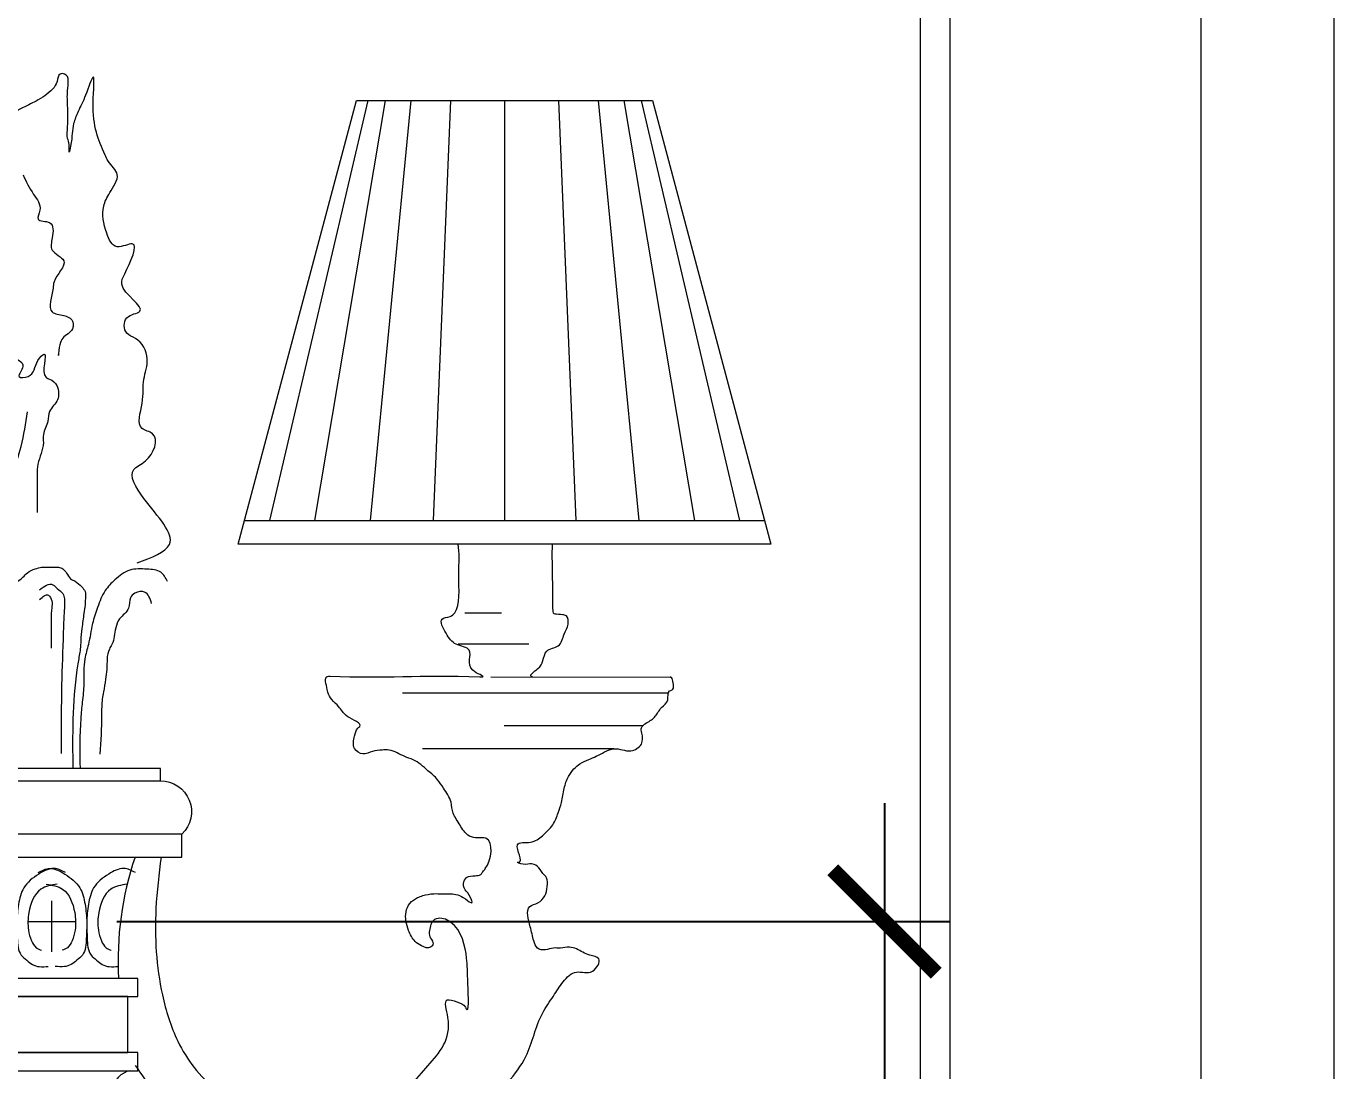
# Model space of a CAD drawing. Header units: millimetres. Extents: x -10942 to 92711, y -16583 to 30009.
# Drawn here: x 45429.7 to 45871.7, y 20711.6 to 21064.6 of the extents above; entities that cross this region are included whole.
import ezdxf

# ---------------------------------------------------------------- set-up
doc = ezdxf.new("R2010")
doc.units = ezdxf.units.MM
doc.header["$LTSCALE"] = 1000
doc.header["$MEASUREMENT"] = 0
doc.layers.add('A-DIM', color=9, linetype='Continuous')
doc.layers.add('brass', color=40, linetype='Continuous')
doc.layers.add('Fabric', color=253, linetype='Continuous', lineweight=0)
doc.layers.add('GRC', color=41, linetype='Continuous', lineweight=0)
doc.styles.add('ST9', font='romans.shx', dxfattribs={"width": 0.8})
doc.dimstyles.new('DIM-20', dxfattribs={"dimscale": 1000, "dimtxt": 0.044, "dimasz": 0.035, "dimexe": 0.022, "dimexo": 0.022, "dimgap": 0.022, "dimtad": 1, "dimdec": 0, "dimzin": 0, "dimdsep": 46, "dimtxsty": 'ST9', "dimblk1": 'ARCHTICK', "dimblk2": 'ARCHTICK', "dimsah": 1, "dimcen": 0.08800000000000001, "dimdle": 0.04, "dimclrd": 256, "dimclre": 256, "dimclrt": 3, "dimadec": 0, "dimazin": 0, "dimtfac": 1, "dimtdec": 0, "dimtix": 1, "dimtofl": 0, "dimtmove": 1, "dimatfit": 3, "dimldrblk": 'CLOSED', "dimfxl": 1, "dimtolj": 1, "dimtzin": 0, "dimarcsym": 0})

# ---------------------------------------------------------------- blocks, each defined once
blk = doc.blocks.new('wall light bronze shadex2')
at = {"layer": 'brass', "lineweight": 0}
for p, q in [((44987.63313477661, 20833.95634821451, 8.133822380670224e-08), (45000.00289977295, 20833.95634821451, 8.133822380670224e-08)), ((44985.37312608522, 20823.49086128936, 8.133822380670224e-08), (45009.25984240017, 20823.49086128936, 8.133822380670224e-08)), ((44996.37883049346, 20812.33331172341, 8.133822380670224e-08), (45056.98083152068, 20812.18722021799, 8.133822380670224e-08)), ((45056.34883149783, 20806.84881474285, 8.133822380670224e-08), (44966.52611083071, 20806.84881474285, 8.133822380670224e-08)), ((45047.61939590956, 20795.71176694015, 8.133822380670224e-08), (45000.91984346735, 20795.71176694015, 8.133822380670224e-08)), ((45037.9819418406, 20788.04203827601, 8.133822380670224e-08), (44973.26071844502, 20788.04203827601, 8.133822380670224e-08))]:
    blk.add_line(p, q, dxfattribs=at)
at = {"layer": 'brass', "color": 1, "lineweight": 0}
for p, q in [((44848.00347421972, 20719.35540843482, 8.133822380670224e-08), (44848.00347421972, 20736.57439663584, 8.133822380670224e-08)), ((44839.9494349842, 20729.64902207125, 8.133822380670224e-08), (44856.05751345524, 20729.64902207125, 8.133822380670224e-08))]:
    blk.add_line(p, q, dxfattribs=at)
at = {"layer": 'brass', "lineweight": 0, "elevation": 8.133822380670224e-08}
for points in [[(44884.73125921459, 20781.29468673704), (44811.27568922484, 20781.29468673704), (44811.27568922484, 20777.1682786993), (44884.73125921459, 20777.1682786993)], [(44891.96584268559, 20759.1681829001), (44804.04110575384, 20759.1681829001), (44804.04110575384, 20751.4096143681), (44891.96584268559, 20751.4096143681)], [(44877.08575508745, 20710.41267834492), (44818.92119335198, 20710.41267834492), (44818.92119335198, 20704.29017419671), (44877.08575508745, 20704.29017419671)], [(44873.69321257582, 20704.29017419671), (44822.31373586362, 20704.29017419671), (44822.31373586362, 20685.36960586489), (44873.69321257582, 20685.36960586489)], [(44877.08575508745, 20685.36960586489), (44818.92119335198, 20685.36960586489), (44818.92119335198, 20679.17860490154), (44877.08575508745, 20679.17860490154)]]:
    blk.add_lwpolyline(points, close=True, dxfattribs=at)
for points in [[(44884.73125921459, 20777.1682786993, -0.6811599596944213), (44891.96584268559, 20759.1681829001, 2.488062494732157)], [(44874.62272623186, 20679.17860490154, 0.3559020520717641), (44868.54259757003, 20672.61795149169), (44859.02309564456, 20471.02389760107)]]:
    blk.add_lwpolyline(points, format="xyb", dxfattribs=at)
at = {"layer": 'brass', "lineweight": 0}
blk.add_arc((44979.08059553768, 20716.65426636677, 8.133822380670224e-08), 108.6617351266015, 161.3462063263473, 183.2929126112351, dxfattribs=at)
for points, knots in [([(44876.89516928104, 20850.85770799052, 8.133822380670224e-08), (44881.7364474262, 20852.64924714116, 8.133822380670224e-08), (44893.44337585493, 20856.98145446018, 8.133822380670224e-08), (44880.53554639424, 20869.50074347293, 8.133822380670224e-08), (44872.82371668154, 20882.17397365278, 8.133822380670224e-08), (44881.5929490523, 20885.14955339722, 8.133822380670224e-08), (44885.03880435805, 20894.61420513067, 8.133822380670224e-08), (44875.86206838402, 20896.07958023652, 8.133822380670224e-08), (44879.41869123601, 20905.20937311972, 8.133822380670224e-08), (44878.42860485211, 20912.47366841876, 8.133822380670224e-08), (44881.46364157427, 20920.04884566111, 8.133822380670224e-08), (44877.99480235802, 20926.52782350446, 8.133822380670224e-08), (44872.33233630475, 20928.08351743322, 8.133822380670224e-08), (44871.98246981876, 20934.65091087673, 8.133822380670224e-08), (44882.50618939403, 20935.64348760109, 8.133822380670224e-08), (44869.82317825552, 20942.97419143644, 8.133822380670224e-08), (44873.52896844832, 20950.19508095632, 8.133822380670224e-08), (44878.8189281433, 20961.51019370497, 8.133822380670224e-08), (44869.15036305464, 20955.94000944674, 8.133822380670224e-08), (44865.72783409377, 20963.67570807416, 8.133822380670224e-08), (44864.58647765449, 20970.17976720868, 8.133822380670224e-08), (44867.57036813708, 20976.3527534157, 8.133822380670224e-08), (44871.86743104266, 20981.93088344334, 8.133822380670224e-08), (44867.37339137165, 20985.57576231393, 8.133822380670224e-08), (44863.92453838465, 20993.54009823913, 8.133822380670224e-08), (44860.95482665501, 20999.84392719919, 8.133822380670224e-08), (44862.97889194715, 21019.17006428086, 8.133822380670224e-08), (44859.39647717893, 21008.23922057257, 8.133822380670224e-08), (44857.17180275066, 21004.12258470219, 8.133822380670224e-08), (44854.64887340875, 20998.00270035771, 8.133822380670224e-08), (44855.11233494204, 20994.63927833108, 8.133822380670224e-08), (44853.62155544528, 20988.37085124188, 8.133822380670224e-08), (44854.11121856629, 20992.37925912673, 8.133822380670224e-08), (44852.96467429971, 20994.65918119878, 8.133822380670224e-08), (44853.57310825402, 20999.38574753523, 8.133822380670224e-08), (44853.41037598648, 21004.84101186893, 8.133822380670224e-08), (44853.06252088097, 21010.19790317935, 8.133822380670224e-08), (44854.24029991272, 21016.08638757105, 8.133822380670224e-08), (44850.07848971235, 21016.30685495737, 8.133822380670224e-08), (44850.0424797205, 21013.17104411127, 8.133822380670224e-08), (44847.59384531875, 21009.84839630918, 8.133822380670224e-08), (44843.00591767795, 21006.92314991531, 8.133822380670224e-08), (44838.905943722, 21004.98862102484, 8.133822380670224e-08), (44835.22602943458, 21003.21287704568, 8.133822380670224e-08), (44836.5425635651, 20998.90196914572, 8.133822380670224e-08), (44835.86941659974, 20993.10389437099, 8.133822380670224e-08), (44835.96351434764, 20988.63349032088, 8.133822380670224e-08), (44836.23410245935, 20981.47707786873, 8.133822380670224e-08), (44834.62207202912, 20988.57398013096, 8.133822380670224e-08), (44835.44040384835, 20991.14902279722, 8.133822380670224e-08), (44834.26878380461, 20993.71339340122, 8.133822380670224e-08), (44831.42414053099, 20992.96637017007, 8.133822380670224e-08), (44832.48221999079, 20989.2695664174, 8.133822380670224e-08), (44832.00279111294, 20984.49220298088, 8.133822380670224e-08), (44828.69379692836, 20980.78312155841, 8.133822380670224e-08), (44829.05855533447, 20977.62112718591, 8.133822380670224e-08), (44825.02910020857, 20975.69182634276, 8.133822380670224e-08), (44825.88944847476, 20965.79417460688, 8.133822380670224e-08), (44819.84195638672, 20970.8523746745, 8.133822380670224e-08), (44818.08733349359, 20966.19560963175, 8.133822380670224e-08), (44813.88672912829, 20963.38936516202, 8.133822380670224e-08), (44814.97082310374, 20956.53301173369, 8.133822380670224e-08), (44814.87536570348, 20950.04766932885, 8.133822380670224e-08), (44816.89004674624, 20944.64527866909, 8.133822380670224e-08), (44820.16910034711, 20940.58836515385, 8.133822380670224e-08), (44819.5152299324, 20937.77514923207, 8.133822380670224e-08), (44820.26155124063, 20933.74866680189, 8.133822380670224e-08), (44814.84348899784, 20935.208705911, 8.133822380670224e-08), (44815.01414733761, 20929.46798106113, 8.133822380670224e-08), (44819.25993687957, 20928.28482528672, 8.133822380670224e-08), (44817.41998940158, 20922.85682404465, 8.133822380670224e-08), (44817.92884471755, 20919.01311059009, 8.133822380670224e-08), (44817.53657680698, 20915.88416154375, 8.133822380670224e-08), (44819.83576306075, 20912.03481297021, 8.133822380670224e-08), (44822.32312276518, 20902.07704210404, 8.133822380670224e-08), (44815.06847735131, 20906.01229533489, 8.133822380670224e-08), (44815.64471855253, 20910.01282635399, 8.133822380670224e-08), (44813.07244651346, 20916.80460956686, 8.133822380670224e-08), (44810.13681428097, 20910.16148925044, 8.133822380670224e-08), (44808.28478346491, 20906.94120614714, 8.133822380670224e-08), (44806.65290612455, 20900.54793266618, 8.133822380670224e-08), (44811.64275333691, 20898.77026343623, 8.133822380670224e-08), (44813.88916672183, 20894.6509278955, 8.133822380670224e-08), (44808.66850926358, 20890.6316931441, 8.133822380670224e-08), (44810.89044820271, 20882.35354376589, 8.133822380670224e-08), (44816.56463065503, 20879.06202851043, 8.133822380670224e-08), (44819.88765002479, 20882.14674967751, 8.133822380670224e-08), (44817.0100993324, 20878.32987152726, 8.133822380670224e-08), (44816.91309943362, 20875.36911626994, 8.133822380670224e-08), (44821.3324995246, 20874.35922348064, 8.133822380670224e-08), (44818.80017408374, 20868.82646073297, 8.133822380670224e-08), (44814.40624950804, 20870.24572668608, 8.133822380670224e-08), (44814.99543339056, 20865.53251579473, 8.133822380670224e-08), (44818.14094279047, 20858.09741728626, 8.133822380670224e-08), (44810.0513077396, 20863.24642851622, 8.133822380670224e-08), (44806.19313251934, 20861.1510002286, 8.133822380670224e-08), (44797.43745276998, 20859.01985269093, 8.133822380670224e-08), (44806.00414738691, 20857.82936865976, 8.133822380670224e-08), (44809.46465943323, 20856.04804563007, 8.133822380670224e-08), (44811.13843281742, 20850.02404303238, 8.133822380670224e-08), (44802.83002077008, 20851.60464273199, 8.133822380670224e-08), (44800.60989090666, 20845.73064356321, 8.133822380670224e-08), (44797.25157240631, 20840.33154858372, 8.133822380670224e-08), (44802.95241712464, 20836.88337182474, 8.133822380670224e-08), (44805.8984254822, 20839.08330862405, 8.133822380670224e-08), (44812.40653186802, 20839.04423240312, 8.133822380670224e-08), (44799.94100084744, 20836.38455498545, 8.133822380670224e-08), (44820.70659475105, 20823.32000790567, 8.133822380670224e-08), (44817.22782905754, 20804.82241288174, 8.133822380670224e-08), (44818.82866799694, 20788.73368232681, 8.133822380670224e-08), (44819.63641529036, 20781.29468673704, 8.133822380670224e-08)], [0, 0, 0, 0, 12.5344215239639, 30.31008987226967, 40.68400325430679, 45.63669459801783, 55.12657492487139, 58.98923261456322, 67.61989907384806, 75.69571770902755, 82.69568353449247, 90.69098272322029, 94.04842090418977, 99.22680722945377, 104.1271091081857, 115.1083924887816, 118.8030153200123, 129.2651795671285, 134.4449920223739, 140.2330996400144, 149.4237485448494, 154.4224240806552, 161.0204187576335, 166.5110322697941, 168.7808894593297, 187.0010479803375, 195.6279203529327, 202.2257786204395, 208.3585289109469, 212.6948028009567, 220.3742469470366, 222.4666480169013, 225.0039434936822, 227.096391154845, 231.1561316692377, 238.2605590042211, 243.3352177093319, 249.0089553375749, 250.5326821422807, 253.265862387677, 256.2255265091393, 263.1321209793945, 268.8099961518676, 270.6409487022484, 274.1931623697329, 279.7752801702027, 288.402152542798, 290.4319889242198, 295.6072656580296, 298.652087981704, 300.4822924857549, 302.576469755118, 304.6063061365398, 310.2114948592908, 317.2805450682214, 317.7880041635805, 319.2239968025955, 328.8013278559101, 332.0135237190829, 333.8437282231499, 341.1646527742698, 346.2393114793806, 352.8558804806207, 361.0552700796658, 362.8854745837045, 367.9854328997433, 369.507877937355, 373.2055713335039, 377.7727031917065, 378.908278226192, 385.5248324933839, 389.0770461608829, 391.6144093891983, 394.3475896345946, 403.4960276361637, 407.5903057475366, 410.6771892057519, 416.351875129516, 420.0122841376217, 426.1450344281159, 430.2363483299329, 436.6984309798906, 439.4315398803878, 441.9697605254872, 453.8169095175073, 457.5146215101909, 459.3456116168998, 462.7505009382495, 464.7803373196713, 468.0316174864589, 472.5714783536127, 475.6610831929367, 477.1834604789994, 484.8629046250793, 489.2022464426113, 496.8887552134776, 501.2280970310046, 506.530740780952, 512.0234386885666, 514.6111246537308, 521.519393318975, 526.5957193793461, 532.873034899966, 536.534780257723, 542.2136545357978, 544.7532631867259, 549.7550309579607, 560.0331794445569, 585.8957874569865, 608.065378111002, 608.065378111002, 608.065378111002, 608.065378111002]), ([(44884.94007830559, 20751.43888303688, 8.133822380670224e-08), (44884.22282194022, 20745.64875075427, 8.133822380670224e-08), (44882.30680827933, 20730.18151604217, 8.133822380670224e-08), (44883.66232732389, 20708.83764034188, 8.133822380670224e-08), (44890.21788598921, 20687.51048942457, 8.133822380670224e-08), (44902.3731034938, 20671.33471838722, 8.133822380670224e-08), (44921.99169083966, 20663.00882006775, 8.133822380670224e-08), (44942.64277668841, 20660.69502330864, 8.133822380670224e-08), (44962.89931398938, 20665.99725295547, 8.133822380670224e-08), (44974.9405104115, 20681.0923310664, 8.133822380670224e-08), (44984.47689387085, 20691.09710817967, 8.133822380670224e-08), (44979.92031933481, 20704.27732411425, 8.133822380670224e-08), (44985.09541457448, 20702.37989265024, 8.133822380670224e-08), (44987.37317914027, 20701.66922618347, 8.133822380670224e-08), (44989.13057014594, 20697.69664140884, 8.133822380670224e-08), (44988.47199273871, 20711.13773199294, 8.133822380670224e-08), (44988.51372499895, 20717.53359273244, 8.133822380670224e-08), (44986.2203760197, 20728.76855777374, 8.133822380670224e-08), (44979.07404183501, 20731.24554589632, 8.133822380670224e-08), (44976.57691518899, 20729.85249369178, 8.133822380670224e-08), (44975.72599505406, 20727.44868815795, 8.133822380670224e-08), (44975.17161503335, 20724.56144981648, 8.133822380670224e-08), (44977.39305184831, 20722.29405785647, 8.133822380670224e-08), (44975.59306361574, 20720.247364263, 8.133822380670224e-08), (44972.95623168897, 20721.28304584353, 8.133822380670224e-08), (44970.21252656916, 20723.08723722382, 8.133822380670224e-08), (44968.151041316, 20727.21546408449, 8.133822380670224e-08), (44967.04835751546, 20731.91531727524, 8.133822380670224e-08), (44968.83717824668, 20736.00391695595, 8.133822380670224e-08), (44971.19299046618, 20737.6250872825, 8.133822380670224e-08), (44973.97780639698, 20738.62438428184, 8.133822380670224e-08), (44976.79427982747, 20739.14118093818, 8.133822380670224e-08), (44979.91224218344, 20738.98922231311, 8.133822380670224e-08), (44983.6854451324, 20739.14542701305, 8.133822380670224e-08), (44986.58124228716, 20738.45269404803, 8.133822380670224e-08), (44990.76488666299, 20734.86275733903, 8.133822380670224e-08), (44989.09419813149, 20739.17765724694, 8.133822380670224e-08), (44987.32633321318, 20740.38856541273, 8.133822380670224e-08), (44986.92431081247, 20742.77737375991, 8.133822380670224e-08), (44988.17303539054, 20745.00028228582, 8.133822380670224e-08), (44990.69080350551, 20745.13945091363, 8.133822380670224e-08), (44992.92693477053, 20745.15080900146, 8.133822380670224e-08), (44993.68076844637, 20746.57143652707, 8.133822380670224e-08), (44996.54024426333, 20749.47118362257, 8.133822380670224e-08), (44997.72857587141, 20758.8276341527, 8.133822380670224e-08), (44991.43601795685, 20757.69003900743, 8.133822380670224e-08), (44988.78242371343, 20758.49776534224, 8.133822380670224e-08), (44986.59539058895, 20760.89003289588, 8.133822380670224e-08), (44985.26731892305, 20763.5483284697, 8.133822380670224e-08), (44983.16606153206, 20766.60273703145, 8.133822380670224e-08), (44983.36594148447, 20770.6662844364, 8.133822380670224e-08), (44980.65270610155, 20774.13351456914, 8.133822380670224e-08), (44978.36899729509, 20777.96968561215, 8.133822380670224e-08), (44974.64674495149, 20780.92220036536, 8.133822380670224e-08), (44971.23473601205, 20784.16413264508, 8.133822380670224e-08), (44966.40633385209, 20785.50454073487, 8.133822380670224e-08), (44963.21147791955, 20787.8169922841, 8.133822380670224e-08), (44959.35609498928, 20787.53765551493, 8.133822380670224e-08), (44956.34190893546, 20787.41144380385, 8.133822380670224e-08), (44953.20061917043, 20785.56216696524, 8.133822380670224e-08), (44949.39128642245, 20788.10908483385, 8.133822380670224e-08), (44950.2447737798, 20791.95576833259, 8.133822380670224e-08), (44950.82767053173, 20794.54516629839, 8.133822380670224e-08), (44953.43719483555, 20796.61074141009, 8.133822380670224e-08), (44947.01494501795, 20798.47066637576, 8.133822380670224e-08), (44945.55007504712, 20802.12346182171, 8.133822380670224e-08), (44942.5821926001, 20804.35309308166, 8.133822380670224e-08), (44941.35143613464, 20806.52877464711, 8.133822380670224e-08), (44940.97584730261, 20809.10254552242, 8.133822380670224e-08), (44939.74832783222, 20812.65431616013, 8.133822380670224e-08), (44960.39254362648, 20811.69997070738, 8.133822380670224e-08), (44972.40920941857, 20813.14069469154, 8.133822380670224e-08), (44995.11553367347, 20812.28253425796, 8.133822380670224e-08), (44986.82579207493, 20814.78666794321, 8.133822380670224e-08), (44991.53474542582, 20822.0344251219, 8.133822380670224e-08), (44983.87770684647, 20822.87796484693, 8.133822380670224e-08), (44981.5258655889, 20826.56515450422, 8.133822380670224e-08), (44978.26904292816, 20832.27285178578, 8.133822380670224e-08), (44982.75949843654, 20832.46622159461, 8.133822380670224e-08), (44986.33206421075, 20835.82973710387, 8.133822380670224e-08), (44985.07127033621, 20844.64794265151, 8.133822380670224e-08), (44985.89764980856, 20854.51913331705, 8.133822380670224e-08), (44985.31944276235, 20857.12729855557, 8.133822380670224e-08)], [0, 0, 0, 0, 17.49990236424679, 46.74765343781912, 63.26857973167697, 84.04651770260459, 104.9968085360046, 125.1362553242204, 146.1506047287612, 164.0126778432578, 181.6792841947638, 187.5601572335103, 190.8927374655013, 194.217492041175, 194.7043210282815, 203.001207882093, 211.7185823916401, 225.0691776796433, 229.984227720652, 231.254333007223, 233.2014671870103, 237.337021683733, 239.4809801364871, 240.8751809892316, 243.9564269965668, 246.6149228054276, 250.9089820743716, 257.2809823293633, 260.3979279620614, 263.66487813057, 265.52609566903, 269.2868791018734, 272.1191799529949, 274.9514808041164, 280.256479546747, 282.7965255007319, 285.5499941447496, 288.511571903655, 290.0506630043465, 292.2921644893511, 295.1987644437053, 297.2072537445478, 298.2959665681403, 299.6902873824785, 309.9226159843792, 313.4154182033601, 316.17102412307, 318.0188424101516, 322.9114096504285, 325.1529111354332, 328.9104627801721, 334.3661530256207, 337.8087960567926, 342.2770728760573, 348.5062222060237, 351.5404366829731, 357.2041057687749, 359.600727082565, 362.897571805541, 366.2795491896837, 369.6330586960723, 373.8563514476156, 376.7807739625196, 377.5955391510632, 382.7852211560331, 387.4104144304287, 390.6697946211021, 393.5048069214281, 394.4836818203177, 398.8989824592128, 399.9276940829084, 450.4305295796378, 451.447371072428, 455.4887959571391, 462.3072169877443, 467.1881388272978, 472.2542057302178, 477.2141088400945, 480.1267656229597, 482.5364829512653, 495.4119164569989, 503.725902422251, 503.725902422251, 503.725902422251, 503.725902422251]), ([(45010.42302842587, 20812.29945577834, 8.133822380670224e-08), (45010.30754676591, 20812.34968198213, 8.133822380670224e-08), (45009.1076897364, 20812.88157026827, 8.133822380670224e-08), (45012.89148390114, 20815.18234355475, 8.133822380670224e-08), (45014.13104100657, 20817.61168532324, 8.133822380670224e-08), (45014.75862368316, 20821.96925739739, 8.133822380670224e-08), (45019.99118824881, 20822.03505773457, 8.133822380670224e-08), (45020.92760642861, 20826.7599738196, 8.133822380670224e-08), (45022.72695011522, 20829.58397204525, 8.133822380670224e-08), (45022.57488117488, 20832.97657383344, 8.133822380670224e-08), (45020.04763969097, 20833.4038641792, 8.133822380670224e-08), (45018.00900538031, 20833.45897493236, 8.133822380670224e-08), (45017.32941574955, 20833.6284728594, 8.133822380670224e-08), (45017.32941574955, 20839.0165666724, 8.133822380670224e-08), (45017.32941574955, 20848.66949181132, 8.133822380670224e-08), (45016.9733312121, 20854.18201585665, 8.133822380670224e-08), (45017.28944651912, 20857.12729855557, 8.133822380670224e-08)], [437.4397260770335, 437.4397260770335, 437.4397260770335, 437.4397260770335, 437.793641844321, 441.1362962468842, 444.4191016518431, 447.9108271110674, 452.1932719524447, 456.5957005020094, 460.2601234847239, 463.0357949347217, 464.3929903312246, 467.3112152437366, 469.6005480723375, 470.602227149529, 471.3177396231308, 486.7191723301, 486.7191723301, 486.7191723301, 486.7191723301]), ([(44835.07454000319, 20831.59980470062, 8.133822380670224e-08), (44835.03069211316, 20833.56227545625, 8.133822380670224e-08), (44834.95726794604, 20836.84847190949, 8.133822380670224e-08), (44836.09067913404, 20840.85202146262, 8.133822380670224e-08), (44835.7272096223, 20844.41225613235, 8.133822380670224e-08), (44838.27787561404, 20845.75547600399, 8.133822380670224e-08), (44839.81353663118, 20847.83801403842, 8.133822380670224e-08), (44842.17169687629, 20848.80216380188, 8.133822380670224e-08), (44844.89084968893, 20849.50623095301, 8.133822380670224e-08), (44847.55574548116, 20849.38917482863, 8.133822380670224e-08), (44849.96645426864, 20849.49555417943, 8.133822380670224e-08), (44851.91560080499, 20848.88294522696, 8.133822380670224e-08), (44853.18835267563, 20847.34525678532, 8.133822380670224e-08), (44853.99660899023, 20845.36305827753, 8.133822380670224e-08), (44856.36636953129, 20844.59480410419, 8.133822380670224e-08), (44857.85604650876, 20842.9880300682, 8.133822380670224e-08), (44859.62250331594, 20841.12212269974, 8.133822380670224e-08), (44859.30429121585, 20838.8389763095, 8.133822380670224e-08), (44859.2999642123, 20836.3874345233, 8.133822380670224e-08), (44858.81983218119, 20833.91249381171, 8.133822380670224e-08), (44858.56345736686, 20831.21872775548, 8.133822380670224e-08), (44857.98757345271, 20828.18873979385, 8.133822380670224e-08), (44857.84498422469, 20824.9772076616, 8.133822380670224e-08), (44857.64356671066, 20821.18285720436, 8.133822380670224e-08), (44856.9717105957, 20817.91599841922, 8.133822380670224e-08), (44854.95375721137, 20804.54982145716, 8.133822380670224e-08), (44854.94789278044, 20792.48194549021, 8.133822380670224e-08), (44855.10768341056, 20781.29468673704, 8.133822380670224e-08)], [0, 0, 0, 0, 5.811854572662536, 9.7320664925735, 12.71513051286065, 15.31441137619783, 17.47717067006137, 20.44150512452564, 22.64319780164601, 25.90873788590695, 28.35872428941428, 29.87484914659396, 31.82240989522378, 34.1691104791276, 35.9026118476082, 38.86640411033591, 40.76249526991169, 43.21017778360662, 45.25075869168995, 48.23384895895106, 50.69847054277542, 53.37906527237703, 57.46653143661843, 60.32696980503186, 64.76645422537767, 67.44704895497928, 100.8766781848533, 100.8766781848533, 100.8766781848533, 100.8766781848533]), ([(44887.08316099878, 20844.58405013847, 8.133822380670224e-08), (44886.45107140992, 20845.78576306074, 8.133822380670224e-08), (44885.03114442268, 20848.48529274667, 8.133822380670224e-08), (44879.72283503567, 20848.72332022242, 8.133822380670224e-08), (44874.12110739903, 20849.07321892005, 8.133822380670224e-08), (44869.50287494287, 20845.40048778563, 8.133822380670224e-08), (44865.49386062992, 20841.33633023992, 8.133822380670224e-08), (44863.50574607267, 20835.93907224385, 8.133822380670224e-08), (44861.41694405201, 20829.90042269382, 8.133822380670224e-08), (44860.75895663614, 20823.91962496055, 8.133822380670224e-08), (44858.55407271963, 20817.34990771016, 8.133822380670224e-08), (44859.08086115904, 20810.70210705702, 8.133822380670224e-08), (44858.3233261179, 20804.02076404414, 8.133822380670224e-08), (44857.36067901387, 20794.48108160611, 8.133822380670224e-08), (44857.42627042659, 20786.96684216182, 8.133822380670224e-08), (44857.54865533127, 20781.29468673704, 8.133822380670224e-08)], [0, 0, 0, 0, 3.823045919593913, 8.588096008096606, 14.45607682983688, 20.42753844789337, 25.30416962494717, 31.54453301465866, 37.31571940703887, 44.50611442400581, 49.47424081289917, 57.91532566193374, 64.13333370424876, 69.66552926502862, 86.65870047564462, 86.65870047564462, 86.65870047564462, 86.65870047564462]), ([(44876.19385957652, 20681.01311356975, 8.133822380670224e-08), (44878.15735980279, 20678.18748885044, 8.133822380670224e-08), (44883.35322549821, 20670.71024675449, 8.133822380670224e-08), (44893.20098359491, 20659.3022316264, 8.133822380670224e-08), (44903.91616653816, 20652.33163978771, 8.133822380670224e-08), (44912.54153260598, 20647.85058476529, 8.133822380670224e-08), (44912.77828849214, 20643.15442197805, 8.133822380670224e-08), (44915.87316559326, 20641.8980759044, 8.133822380670224e-08), (44918.14753835002, 20645.66723292464, 8.133822380670224e-08), (44923.02778864702, 20642.1243390323, 8.133822380670224e-08), (44927.81370270126, 20639.12854469917, 8.133822380670224e-08), (44933.2140288163, 20643.42859881772, 8.133822380670224e-08), (44941.6217242475, 20636.38321198389, 8.133822380670224e-08), (44940.17389935041, 20647.52542564092, 8.133822380670224e-08), (44951.78379187024, 20640.56275344734, 8.133822380670224e-08), (44956.88802763906, 20646.84764492747, 8.133822380670224e-08), (44962.56649830777, 20643.35273383742, 8.133822380670224e-08), (44968.41191604139, 20644.21289644387, 8.133822380670224e-08), (44974.69748159165, 20642.65483059015, 8.133822380670224e-08), (44980.95054156783, 20641.87241453528, 8.133822380670224e-08), (44988.67514734161, 20639.09365875072, 8.133822380670224e-08), (44991.16126471228, 20645.94583422544, 8.133822380670224e-08), (44986.56092625966, 20646.78678180082, 8.133822380670224e-08), (44983.26018863171, 20647.58911316745, 8.133822380670224e-08), (44979.80396602355, 20650.82135517909, 8.133822380670224e-08), (44981.50273339641, 20655.44874896294, 8.133822380670224e-08), (44988.37956275379, 20658.49657749868, 8.133822380670224e-08), (44996.0129904727, 20669.48563731472, 8.133822380670224e-08), (45009.14977521871, 20681.3367629586, 8.133822380670224e-08), (45011.86427277442, 20696.3900996378, 8.133822380670224e-08), (45017.45602107934, 20704.19214418543, 8.133822380670224e-08), (45020.48821589359, 20709.19742722098, 8.133822380670224e-08), (45025.03009554814, 20713.77037027718, 8.133822380670224e-08), (45030.75974682478, 20711.06561278961, 8.133822380670224e-08), (45034.42118252972, 20717.5850281795, 8.133822380670224e-08), (45028.87475669952, 20718.15547893852, 8.133822380670224e-08), (45026.25353233602, 20720.19188887588, 8.133822380670224e-08), (45022.75245685631, 20721.24387099067, 8.133822380670224e-08), (45020.15564910031, 20720.47999472782, 8.133822380670224e-08), (45017.36420728942, 20720.89833818753, 8.133822380670224e-08), (45014.93037859532, 20719.80449215774, 8.133822380670224e-08), (45011.76035112033, 20720.2365068434, 8.133822380670224e-08), (45010.61189876544, 20723.94882997142, 8.133822380670224e-08), (45009.78076103719, 20728.04906048092, 8.133822380670224e-08), (45007.6735614899, 20734.73495183263, 8.133822380670224e-08), (45012.59893991952, 20735.73744789543, 8.133822380670224e-08), (45014.95126587894, 20738.16543846806, 8.133822380670224e-08), (45015.46883797695, 20741.31249517883, 8.133822380670224e-08), (45015.68504156155, 20744.26913057703, 8.133822380670224e-08), (45013.56544585354, 20746.11714627159, 8.133822380670224e-08), (45012.62211333134, 20748.34085992216, 8.133822380670224e-08), (45009.70471272781, 20749.48710374645, 8.133822380670224e-08), (45008.3588244275, 20748.48407527681, 8.133822380670224e-08), (45004.86078663063, 20749.67258156761, 8.133822380670224e-08), (45007.73589911013, 20749.58678240143, 8.133822380670224e-08), (45002.76990488759, 20757.28385451657, 8.133822380670224e-08), (45010.43520232614, 20755.73838674633, 8.133822380670224e-08), (45013.92398299399, 20758.69937275504, 8.133822380670224e-08), (45017.53710484246, 20761.93973428261, 8.133822380670224e-08), (45019.0937591553, 20766.12534126517, 8.133822380670224e-08), (45020.51719573207, 20770.20688537401, 8.133822380670224e-08), (45020.97875136186, 20774.48494829712, 8.133822380670224e-08), (45022.32848217289, 20778.41871843643, 8.133822380670224e-08), (45024.27403646654, 20781.21181240798, 8.133822380670224e-08), (45026.65153297042, 20783.13369898239, 8.133822380670224e-08), (45029.30427335542, 20784.33907175574, 8.133822380670224e-08), (45032.18234930909, 20785.45264816931, 8.133822380670224e-08), (45034.84415772241, 20787.05034405099, 8.133822380670224e-08), (45038.79629919927, 20788.79061339364, 8.133822380670224e-08), (45043.15023417307, 20786.33007716878, 8.133822380670224e-08), (45047.9406404773, 20789.16869047217, 8.133822380670224e-08), (45047.65795373305, 20792.64672990798, 8.133822380670224e-08), (45046.85993449943, 20795.45529326246, 8.133822380670224e-08), (45049.54809717844, 20797.00698791293, 8.133822380670224e-08), (45052.17161951843, 20798.73109673456, 8.133822380670224e-08), (45053.71441476158, 20802.07846946589, 8.133822380670224e-08), (45056.91177008204, 20803.97286323528, 8.133822380670224e-08), (45055.85784906222, 20807.52090138591, 8.133822380670224e-08), (45058.70923188901, 20808.02135992108, 8.133822380670224e-08), (45057.94631214496, 20810.36366022562, 8.133822380670224e-08), (45057.6469707284, 20812.2113028533, 8.133822380670224e-08), (45057.17771168365, 20812.21298774422, 8.133822380670224e-08), (45056.98083152068, 20812.187220218, 8.133822380670224e-08)], [0, 0, 0, 0, 10.34061531667933, 27.36360692744127, 44.45670913771243, 49.38696514434559, 54.9032686283187, 55.85404338538449, 58.43995133133453, 64.71855638917503, 69.29818049417028, 74.54956407391252, 82.86643187910674, 85.88560111345743, 98.57255070461774, 101.8242716762248, 107.3688551076942, 114.6107475445706, 119.8016303294233, 126.2299894087131, 134.9556624571662, 138.3812185638635, 142.0140283636483, 145.8173094894347, 149.4365258323661, 154.4729694667054, 157.3090718278912, 171.7613640410869, 193.1645984939059, 208.9551626167589, 215.7082105453026, 221.5431032482593, 227.1348227953196, 232.5559432323876, 237.2591929875724, 240.4975388641378, 245.4742089933023, 247.9537614441772, 250.9758779560257, 253.3815199474671, 256.1538190055032, 258.926118063511, 261.6136583464349, 266.5686363860819, 273.360926876094, 276.3932758252691, 279.7109624631468, 282.9339259817344, 285.941502112813, 287.7937388921226, 290.9484496421396, 293.0547774704204, 295.7961274975786, 297.7342978440554, 297.8646178466423, 303.7325527010937, 308.2198015703535, 312.8284820115725, 317.9003864042899, 322.342112076896, 326.0040098111064, 330.8697660724484, 335.1722410241978, 338.3349715073404, 340.9482782634625, 344.2382558026624, 347.0395182777287, 350.1660857678883, 353.655840844064, 359.2791719453254, 363.508542174857, 367.2399023869613, 369.0300954866716, 371.4408439785788, 375.1390282824108, 378.7389540920968, 382.0816084946714, 385.2287463690447, 386.1022291683296, 389.5097345158137, 390.3827487254714, 390.918894339993, 390.918894339993, 390.918894339993, 390.918894339993])]:
    blk.add_open_spline(points, degree=3, knots=knots, dxfattribs=at)
for points in [[(44838.2828303757, 20981.94198049435, 8.133822380670224e-08), (44841.87210043172, 20975.36784452643, 8.133822380670224e-08), (44843.96585729181, 20969.98904912185, 8.133822380670224e-08), (44843.3678055569, 20967.00086709239, 8.133822380670224e-08), (44847.25610148038, 20965.80552652905, 8.133822380670224e-08), (44848.15337101206, 20960.7255832032, 8.133822380670224e-08), (44848.15337101206, 20956.54206061039, 8.133822380670224e-08), (44852.04185886485, 20952.9561744235, 8.133822380670224e-08), (44848.75161467628, 20945.78440204969, 8.133822380670224e-08), (44848.45258880882, 20943.6926407533, 8.133822380670224e-08), (44848.15337101206, 20935.62444764643, 8.133822380670224e-08), (44852.04185886485, 20934.42917483464, 8.133822380670224e-08), (44854.73385938919, 20932.93504994413, 8.133822380670224e-08), (44855.03288525665, 20929.94680016312, 8.133822380670224e-08), (44852.93912839652, 20927.85503886673, 8.133822380670224e-08), (44850.54634566895, 20923.67151627392, 8.133822380670224e-08), (44850.24712787218, 20920.98211857164, 8.133822380670224e-08), (44850.24712787218, 20921.28097065035, 8.133822380670224e-08)], [(44823.37568074463, 20935.87113103309, 8.133822380670224e-08), (44831.23787306454, 20930.73542818314, 8.133822380670224e-08), (44831.84264232534, 20923.18289210894, 8.133822380670224e-08), (44834.26171936862, 20920.76612663625, 8.133822380670224e-08), (44838.19281552856, 20917.1408767999, 8.133822380670224e-08), (44836.98327700693, 20913.81779886812, 8.133822380670224e-08), (44840.00712331101, 20913.81779886812, 8.133822380670224e-08), (44843.33345021015, 20919.25560587111, 8.133822380670224e-08), (44845.45023858764, 20921.37033494231, 8.133822380670224e-08), (44846.05500784847, 20913.51569471509, 8.133822380670224e-08), (44847.26454637009, 20912.91148640903, 8.133822380670224e-08), (44849.68362341337, 20910.79675733782, 8.133822380670224e-08), (44850.28839267416, 20908.0778877121, 8.133822380670224e-08), (44849.98610400841, 20905.9631586409, 8.133822380670224e-08), (44847.26454637009, 20902.03580465151, 8.133822380670224e-08), (44846.65977710929, 20898.71272671973, 8.133822380670224e-08), (44845.1477579926, 20894.18123217584, 8.133822380670224e-08), (44845.1477579926, 20891.46229479857, 8.133822380670224e-08), (44843.33345021015, 20884.2118628774, 8.133822380670224e-08), (44843.03096961508, 20880.5866807926, 8.133822380670224e-08), (44843.03096961508, 20873.94045717749, 8.133822380670224e-08), (44843.03096961508, 20867.8983741169, 8.133822380670224e-08)], [(44833.34890356268, 20861.69402609858, 8.133822380670224e-08), (44834.94901823341, 20880.87787694638, 8.133822380670224e-08), (44837.61606794722, 20890.20340328311, 8.133822380670224e-08), (44839.74955417485, 20901.92686016215, 8.133822380670224e-08)], [(44843.82632468229, 20841.77208988564, 8.133822380670224e-08), (44848.4005759654, 20843.41716522535, 8.133822380670224e-08), (44849.86422889556, 20842.13767723926, 8.133822380670224e-08), (44851.69389102292, 20840.492534148, 8.133822380670224e-08), (44852.24280885408, 20838.66459737995, 8.133822380670224e-08), (44852.24280885408, 20835.55710487426, 8.133822380670224e-08), (44852.05990022012, 20832.08409276652, 8.133822380670224e-08), (44851.87679965688, 20827.14866349278, 8.133822380670224e-08), (44851.32807375504, 20809.60060602258, 8.133822380670224e-08), (44851.1449731918, 20786.38601232298, 8.133822380670224e-08)], [(44843.90175290174, 20838.5107336142, 8.133822380670224e-08), (44846.85247413813, 20839.92057557885, 8.133822380670224e-08), (44848.00712087662, 20837.99805764964, 8.133822380670224e-08), (44848.00712087662, 20835.69098193335, 8.133822380670224e-08), (44847.75051138703, 20831.84581057181, 8.133822380670224e-08), (44847.75051138703, 20829.15424481998, 8.133822380670224e-08), (44847.75051138703, 20821.97664581304, 8.133822380670224e-08)], [(44881.75443559185, 20837.08612181205, 8.133822380670224e-08), (44879.37067354193, 20840.98319085943, 8.133822380670224e-08), (44876.11996679155, 20840.55019071545, 8.133822380670224e-08), (44874.60314944207, 20839.03465633574, 8.133822380670224e-08), (44873.95289293439, 20835.57058743234, 8.133822380670224e-08), (44870.91906630613, 20831.89012008427, 8.133822380670224e-08), (44869.61874522011, 20828.85905132486, 8.133822380670224e-08), (44868.31861606341, 20823.2300494531, 8.133822380670224e-08), (44867.45167136299, 20821.71451507339, 8.133822380670224e-08), (44866.58491859185, 20814.78644501814, 8.133822380670224e-08), (44866.15135027697, 20811.53891006251, 8.133822380670224e-08), (44865.5012856986, 20807.2089086227, 8.133822380670224e-08), (44865.06790931303, 20804.82737395503, 8.133822380670224e-08), (44864.85122112026, 20799.41483827949, 8.133822380670224e-08), (44864.20096461261, 20786.20823226074, 8.133822380670224e-08)], [(44852.64164034124, 20746.24078101111, 8.133822380670224e-08), (44848.71150382786, 20747.54953766599, 8.133822380670224e-08), (44843.61693218104, 20745.65906621902, 8.133822380670224e-08), (44838.52236053424, 20741.00561888853, 8.133822380670224e-08), (44836.77561186947, 20735.4795993699, 8.133822380670224e-08), (44836.19329833813, 20729.37186505918, 8.133822380670224e-08), (44836.33878075632, 20723.99130811435, 8.133822380670224e-08), (44837.64889023721, 20718.31989377348, 8.133822380670224e-08), (44839.54112132017, 20716.57481714877, 8.133822380670224e-08), (44841.43354433243, 20715.1205979201, 8.133822380670224e-08), (44843.76241459922, 20714.39348830577, 8.133822380670224e-08), (44846.81639109094, 20714.45530359101, 8.133822380670224e-08)], [(44843.3653080982, 20746.24078101111, 8.133822380670224e-08), (44847.29544461157, 20747.54953766599, 8.133822380670224e-08), (44852.3900162584, 20745.65906621902, 8.133822380670224e-08), (44857.48458790519, 20741.00561888853, 8.133822380670224e-08), (44859.23133656996, 20735.4795993699, 8.133822380670224e-08), (44859.8136501013, 20729.37186505918, 8.133822380670224e-08), (44859.66816768311, 20723.99130811435, 8.133822380670224e-08), (44858.35805820222, 20718.31989377348, 8.133822380670224e-08), (44856.46582711927, 20716.57481714877, 8.133822380670224e-08), (44854.573404107, 20715.1205979201, 8.133822380670224e-08), (44852.24453384021, 20714.39348830577, 8.133822380670224e-08), (44849.1905573485, 20714.45530359101, 8.133822380670224e-08)], [(44876.26636189417, 20746.24078101111, 8.133822380670224e-08), (44872.33622538079, 20747.54953766599, 8.133822380670224e-08), (44867.24165373397, 20745.65906621902, 8.133822380670224e-08), (44862.14708208717, 20741.00561888853, 8.133822380670224e-08), (44860.4003334224, 20735.4795993699, 8.133822380670224e-08), (44859.81801989106, 20729.37186505918, 8.133822380670224e-08), (44859.96350230925, 20723.99130811435, 8.133822380670224e-08), (44861.27361179014, 20718.31989377348, 8.133822380670224e-08), (44863.1658428731, 20716.57481714877, 8.133822380670224e-08), (44865.05826588536, 20715.1205979201, 8.133822380670224e-08), (44867.38713615215, 20714.39348830577, 8.133822380670224e-08), (44870.44111264386, 20714.45530359101, 8.133822380670224e-08)], [(44849.8597520976, 20742.28299483926, 8.133822380670224e-08), (44844.34472813059, 20740.56929891869, 8.133822380670224e-08), (44840.26891726969, 20732.71655573481, 8.133822380670224e-08), (44840.12343485151, 20726.75428399789, 8.133822380670224e-08), (44841.14238756675, 20723.11880367778, 8.133822380670224e-08), (44842.74346188401, 20720.79201226097, 8.133822380670224e-08), (44844.49021054878, 20719.9195078244, 8.133822380670224e-08)], [(44846.14719634184, 20742.28299483926, 8.133822380670224e-08), (44851.66222030884, 20740.56929891869, 8.133822380670224e-08), (44855.73803116974, 20732.71655573481, 8.133822380670224e-08), (44855.88351358793, 20726.75428399789, 8.133822380670224e-08), (44854.86456087269, 20723.11880367778, 8.133822380670224e-08), (44853.26348655542, 20720.79201226097, 8.133822380670224e-08), (44851.51673789066, 20719.9195078244, 8.133822380670224e-08)], [(44873.48447365053, 20742.28299483926, 8.133822380670224e-08), (44867.96944968352, 20740.56929891869, 8.133822380670224e-08), (44863.89363882262, 20732.71655573481, 8.133822380670224e-08), (44863.74815640444, 20726.75428399789, 8.133822380670224e-08), (44864.76710911968, 20723.11880367778, 8.133822380670224e-08), (44866.36818343694, 20720.79201226097, 8.133822380670224e-08), (44868.11493210171, 20719.9195078244, 8.133822380670224e-08)]]:
    blk.add_spline(points, degree=3, dxfattribs=at)
at = {"layer": 'Fabric', "lineweight": 0}
for p, q in [((44954.78704235092, 21007.12729855557), (44921.62604661971, 20865.12729855557)), ((44960.68550615097, 21007.12729855557), (44936.7790776228, 20865.12729855557)), ((44969.39356628503, 21007.12729855557), (44955.65421926852, 20865.12729855557)), ((44982.805569777, 21007.12729855557), (44976.92143626283, 20865.12729855557)), ((45001.01352245142, 21007.12729855557), (45001.01352245142, 20865.12729855557)), ((45019.22147512584, 21007.12729855557), (45025.10560864002, 20865.12729855557)), ((45032.63347861782, 21007.12729855557), (45046.37282563432, 20865.12729855557)), ((45041.34153875188, 21007.12729855557), (45065.24796728004, 20865.12729855557)), ((45047.24000255193, 21007.12729855557), (45080.40099828312, 20865.12729855557)), ((44913.14685578475, 20865.12729855557), (45088.88018911809, 20865.12729855557))]:
    blk.add_line(p, q, dxfattribs=at)
blk.add_lwpolyline([(44951.01352245142, 21007.12729855557), (45051.01352245142, 21007.12729855557), (45091.01352245142, 20857.12729855557), (44911.01352245142, 20857.12729855557), (44951.01352245142, 21007.12729855557)], dxfattribs=at)
blk = doc.blocks.new('_ARCHTICK')
at = {"color": 0, "linetype": 'ByBlock', "const_width": 0.15}
blk.add_lwpolyline([(-0.5, -0.5), (0.5, 0.5)], dxfattribs=at)
blk = doc.blocks.new('*D228')
at = {"layer": 'A-DIM', "lineweight": -2, "transparency": 16777216}
for p, q in [((45719.79826901224, 20802.05338022583), (45719.79826901224, 18822.05420353844)), ((45460.3584872081, 20762.05338022583), (45741.79826901224, 20762.05338022583)), ((45694.69444969542, 18862.05420353844), (45741.79826901224, 18862.05420353844))]:
    blk.add_line(p, q, dxfattribs=at)
at = {"layer": 'Defpoints', "color": 0, "transparency": 16777216}
for p in [(45438.35848720811, 20762.05338022582, 5.205579947942841e-06), (45672.69444969543, 18862.05420353844, 7.265430114977184e-06), (45719.79826901224, 18862.05420353844)]:
    blk.add_point(p, dxfattribs=at)
at = {"layer": 'A-DIM', "lineweight": -2, "transparency": 16777216, "xscale": 35, "yscale": 35, "zscale": 35}
for p, rotation in [((45719.79826901224, 20762.05338022583), 90), ((45719.79826901224, 18862.05420353844), 270)]:
    blk.add_blockref('_ARCHTICK', p, dxfattribs=dict(at, rotation=rotation))
at = {"layer": 'A-DIM', "color": 3, "transparency": 16777216, "insert": (45664.79826901224, 19812.05379188213), "char_height": 66, "attachment_point": 5, "rotation": 90.00000000000001, "style": 'ST9'}
blk.add_mtext('\\A1;1900', dxfattribs=at)
blk = doc.blocks.new('_CLOSED')
at = {"color": 0, "linetype": 'ByBlock'}
for p, q in [((-1, 0.1666666666666666), (0, 0)), ((-1, 0.1666666666666666), (-1, -0.1666666666666666)), ((0, 0), (-1, -0.1666666666666666)), ((0, 0), (-1, 0))]:
    blk.add_line(p, q, dxfattribs=at)

msp = doc.modelspace()

# ---------------------------------------------------------------- linework, layer by layer
at = {"layer": 'GRC', "lineweight": 0, "elevation": 3.445976786562282e-06}
for points in [[(45871.67314080108, 19121.80437409179), (45005.0438336152, 19122.05437409168), (45005.04383361514, 21907.05467090552), (45871.67314080108, 21907.05467090558)], [(45826.67314080108, 19167.05393516569), (45050.04383361514, 19167.05437409173), (45050.04383361508, 21862.05467090558), (45826.67314080108, 21862.05467090558)], [(45741.8831408011, 19251.84437409177), (45134.83383361512, 19251.84437409183), (45134.83383361512, 21777.2646709056), (45741.8831408011, 21777.2646709056)], [(45731.88314080116, 19261.84437409177), (45144.83383361518, 19261.84437409177), (45144.83383361524, 21767.26467090554), (45731.88314080116, 21767.26467090554)]]:
    msp.add_lwpolyline(points, close=True, dxfattribs=at)

# ---------------------------------------------------------------- block references
at = {"color": 2}
msp.add_blockref('wall light bronze shadex2', (590.3550129883806, 32.40435815457022, 3.364638562755514e-06), dxfattribs=at)

# ---------------------------------------------------------------- dimensions: what is measured, and where the dimension line sits
at = {"layer": 'A-DIM'}
dim = msp.add_linear_dim(base=(45719.79826901224, 18862.05420353844, -1.759603161380624e-06), p1=(45438.3584872081, 20762.05338022582, 3.445976786562216e-06), p2=(45672.69444969542, 18862.05420353844, 5.50582695359656e-06), angle=90, dimstyle='DIM-20', override={"dimtxt": 0.066}, dxfattribs=at)
dim.commit()
dim.dimension.update_dxf_attribs({"geometry": '*D228', "text_midpoint": (45664.79826901224, 19812.05379188213, -1.759603161380624e-06)})

doc.saveas('drawing.dxf')
